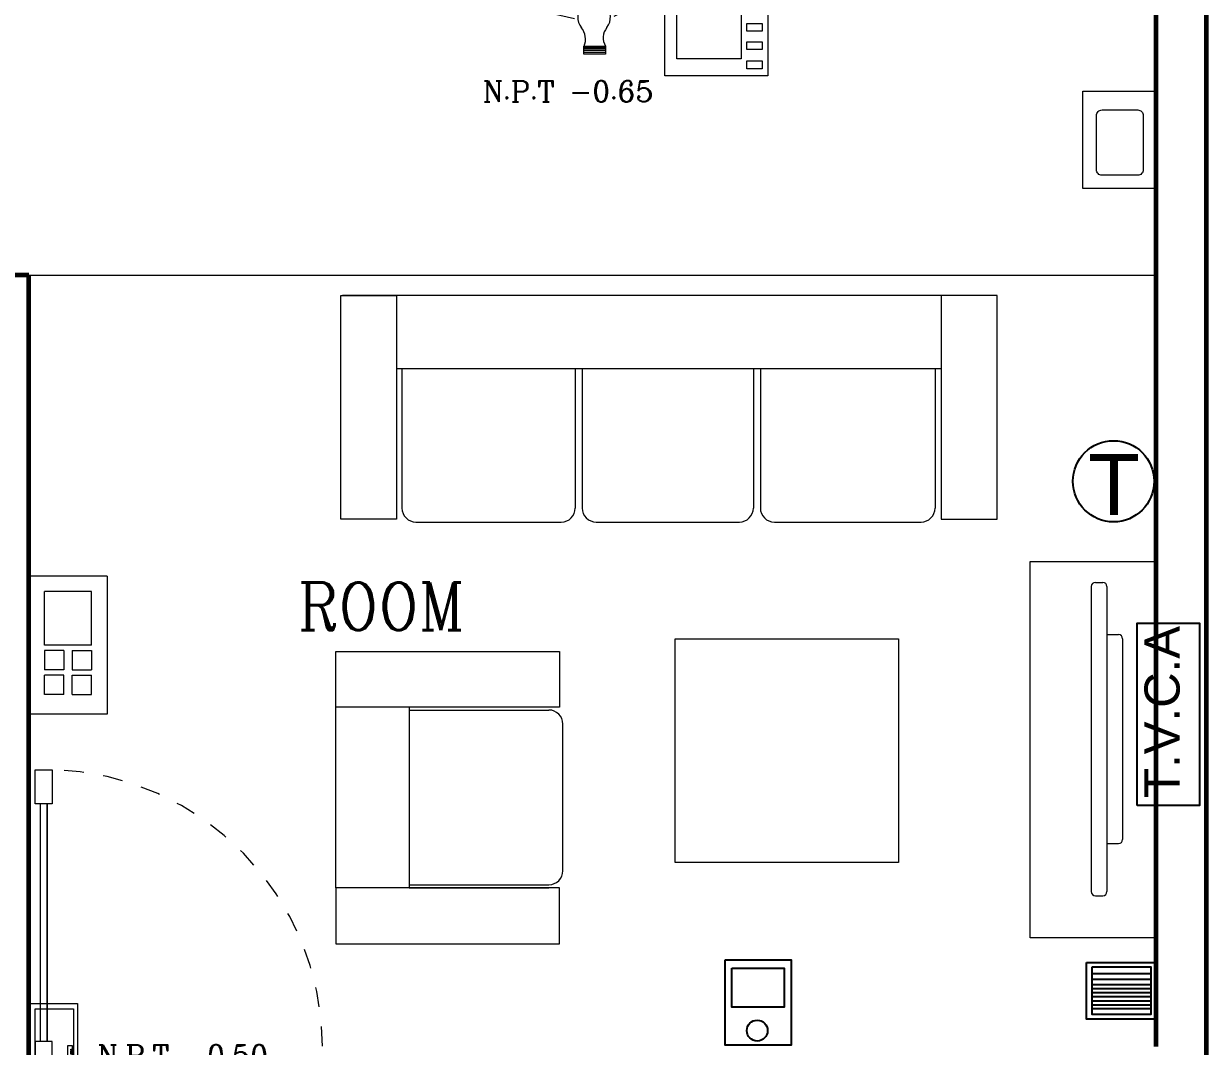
# Model space of a CAD drawing. Extents: x -111 to 1137, y -130 to 54.
# Drawn here: x 646.06 to 652.04, y -20.61 to -15.45 of the extents above; entities that cross this region are included whole.
import ezdxf

# ---------------------------------------------------------------- set-up
doc = ezdxf.new("R2010")
doc.units = 0
doc.linetypes.add('DASHED2', pattern=[0.375, 0.25, -0.125])
doc.layers.get('0').update_dxf_attribs({"lineweight": 0})
for name, color, linetype, lineweight in [('instalacion DOMOTICA', 5, 'Continuous', 20), ('Mobiliario', 1, 'Continuous', 13), ('MUEBLES', 1, 'Continuous', 9), ('muros', 5, 'Continuous', 60), ('MUROS BAJOS', 42, 'Continuous', 18), ('PUERTAS', 1, 'Continuous', 9)]:
    doc.layers.add(name, color=color, linetype=linetype, lineweight=lineweight)
for name, color, linetype in [('linea de sky', 30, 'Continuous'), ('simmbologia domotica', 160, 'Continuous'), ('TEXTO', 164, 'Continuous')]:
    doc.layers.add(name, color=color, linetype=linetype)
doc.styles.add('COMPLEX', font='complex.shx', dxfattribs={"height": 0.25})

# ---------------------------------------------------------------- blocks, each defined once
blk = doc.blocks.new('tvv')
at = {"layer": 'Mobiliario', "color": 1, "linetype": 'Continuous'}
for p, q in [((1068.4138, 1330.5673), (1068.4138, 1330.5411)), ((1069.52, 1330.5823), (1068.4288, 1330.5823)), ((1069.535, 1330.5673), (1069.535, 1330.5411)), ((1069.52, 1330.5262), (1068.4288, 1330.5262)), ((1068.6007, 1330.5262), (1068.6007, 1330.4851)), ((1069.3481, 1330.5262), (1069.3481, 1330.4851)), ((1069.3332, 1330.4701), (1068.6156, 1330.4701))]:
    blk.add_line(p, q, dxfattribs=at)
for centre, start, end in [((1068.4288, 1330.5673), 90, 180), ((1069.52, 1330.5673), 0, 90), ((1068.4288, 1330.5411), 180, 270), ((1069.52, 1330.5411), 270, 0), ((1068.6156, 1330.4851), 180, 270), ((1069.3332, 1330.4851), 270, 360)]:
    blk.add_arc(centre, 0.0149, start, end, dxfattribs=at)
blk = doc.blocks.new('hert')
at = {"layer": 'simmbologia domotica', "ltscale": 0.25}
for points in [[(540.34, 9.6052), (540.5755, 9.6052), (540.5755, 9.2995), (540.34, 9.2995)], [(540.3633, 9.5756), (540.5512, 9.5756), (540.5512, 9.4361), (540.3633, 9.4361)]]:
    blk.add_lwpolyline(points, close=True, dxfattribs=at)
blk.add_circle((540.4546, 9.3518), 0.0373, dxfattribs=at)
blk = doc.blocks.new('sswe')
at = {"layer": 'simmbologia domotica', "ltscale": 0.25}
blk.add_circle((540.4756, 7.5972), 0.1452, dxfattribs=at)
at = {"layer": 'simmbologia domotica', "ltscale": 0.25, "insert": (540.3839, 7.6943), "char_height": 0.218097, "width": 0.157131, "attachment_point": 1}
blk.add_mtext('{\\f@Arial Unicode MS|b0|i0|c0|p34;T}', dxfattribs=at)
blk = doc.blocks.new('television')
at = {"layer": 'simmbologia domotica', "ltscale": 0.25}
blk.add_lwpolyline([(540.3616, 7.2231), (541.0137, 7.2231), (541.0137, 6.9995), (540.3616, 6.9995)], close=True, dxfattribs=at)
at = {"layer": 'simmbologia domotica', "ltscale": 0.25, "insert": (540.3881, 7.1963), "char_height": 0.125816, "width": 0.876483, "attachment_point": 1}
blk.add_mtext('{\\f@Arial Unicode MS|b0|i0|c0|p34;T.V.C.A}', dxfattribs=at)
blk = doc.blocks.new('asder')
at = {"layer": 'instalacion DOMOTICA'}
for p, q in [((586.9031, 29.739), (586.9031, 28.6678)), ((587.5098, 29.739), (586.9031, 29.739)), ((587.5098, 29.739), (587.5098, 28.6678)), ((587.0247, 29.2041), (587.0247, 29.6205)), ((587.3882, 29.6205), (587.0247, 29.6205)), ((587.3882, 29.2041), (587.3882, 29.6205)), ((587.3882, 29.2041), (587.0247, 29.2041)), ((587.0247, 29.1615), (587.0247, 29.0127)), ((587.1751, 29.1615), (587.0247, 29.1615)), ((587.1751, 29.1615), (587.1751, 29.0127)), ((587.2378, 29.1615), (587.2378, 29.0127)), ((587.2378, 29.1615), (587.3882, 29.1615)), ((587.3882, 29.1615), (587.3882, 29.0127)), ((587.1751, 29.0127), (587.0247, 29.0127)), ((587.2378, 29.0127), (587.3882, 29.0127)), ((587.1751, 28.9701), (587.0247, 28.9701)), ((587.0247, 28.8214), (587.0247, 28.9701)), ((587.1751, 28.8214), (587.1751, 28.9701)), ((587.2378, 28.8214), (587.2378, 28.9701)), ((587.2378, 28.9701), (587.3882, 28.9701)), ((587.3882, 28.8214), (587.3882, 28.9701)), ((587.1751, 28.8214), (587.0247, 28.8214)), ((587.2378, 28.8214), (587.3882, 28.8214)), ((587.5098, 28.6678), (586.9031, 28.6678))]:
    blk.add_line(p, q, dxfattribs=at)
blk = doc.blocks.new('assde')
at = {"layer": 'instalacion DOMOTICA', "ltscale": 0.25}
for p, q in [((587.4067, 32.2924), (587.3099, 32.4627)), ((587.4067, 32.2924), (587.5027, 32.4839)), ((586.9613, 32.2952), (586.9613, 32.3877)), ((587.0092, 32.2714), (587.0751, 32.3377)), ((586.9095, 32.2581), (586.8342, 32.3216)), ((587.0421, 32.2135), (587.1353, 32.2605)), ((586.8996, 32.2041), (586.7792, 32.2313)), ((586.9336, 32.1025), (587.0105, 32.1025)), ((586.9336, 32.0977), (587.0105, 32.0977)), ((586.9336, 32.0919), (587.0105, 32.0919)), ((586.9336, 32.0848), (587.0105, 32.0848))]:
    blk.add_line(p, q, dxfattribs=at)
for points in [[(587.2225, 32.2924), (587.591, 32.2924), (587.591, 32.0006), (587.2225, 32.0006)], [(587.2661, 32.259), (587.4964, 32.259), (587.4964, 32.0612), (587.2661, 32.0612)], [(587.5167, 32.2548), (587.5714, 32.2548), (587.5714, 32.2269), (587.5167, 32.2269)], [(587.5167, 32.1875), (587.5714, 32.1875), (587.5714, 32.1597), (587.5167, 32.1597)], [(587.5167, 32.122), (587.5714, 32.122), (587.5714, 32.0942), (587.5167, 32.0942)], [(586.9336, 32.1062), (587.0105, 32.1062), (587.0105, 32.0775), (586.9336, 32.0775)], [(587.5167, 32.0538), (587.5714, 32.0538), (587.5714, 32.026), (587.5167, 32.026)]]:
    blk.add_lwpolyline(points, close=True, dxfattribs=at)
for centre, radius, start, end in [((586.9698, 32.2097), 0.0584, 320.9357, 219.8289), ((586.8743, 32.132), 0.0647, 336.5099, 39.7573), ((587.0614, 32.1362), 0.059, 141.611, 210.5393)]:
    blk.add_arc(centre, radius, start, end, dxfattribs=at)
blk = doc.blocks.new('cdfer')
at = {"layer": 'instalacion DOMOTICA', "ltscale": 0.25}
blk.add_lwpolyline([(587.0671, 28.6677), (587.3289, 28.6677), (587.3289, 28.3184), (587.0671, 28.3184)], close=True, dxfattribs=at)
blk.add_lwpolyline([(587.1356, 28.6), (587.2633, 28.6, -0.414214), (587.2833, 28.58), (587.2833, 28.3862, -0.414214), (587.2633, 28.3662), (587.1356, 28.3662, -0.414214), (587.1156, 28.3862), (587.1156, 28.58, -0.414214)], format="xyb", close=True, dxfattribs=at)
blk = doc.blocks.new('frer')
at = {"layer": 'simmbologia domotica', "ltscale": 0.25}
for p, q in [((552.2507, 27.5972), (552.4828, 27.5972)), ((552.2507, 27.5748), (552.4828, 27.5748)), ((552.2507, 27.5535), (552.4828, 27.5535)), ((552.2507, 27.5367), (552.4828, 27.5367)), ((552.2507, 27.5217), (552.4828, 27.5217)), ((552.2507, 27.5058), (552.4828, 27.5058)), ((552.2507, 27.4886), (552.4828, 27.4886)), ((552.2507, 27.4724), (552.4828, 27.4724)), ((552.2507, 27.4578), (552.4828, 27.4578))]:
    blk.add_line(p, q, dxfattribs=at)
for points in [[(552.2277, 27.6408), (552.5026, 27.6408), (552.5026, 27.4165), (552.2277, 27.4165)], [(552.2507, 27.6231), (552.4828, 27.6231), (552.4828, 27.4338), (552.2507, 27.4338)]]:
    blk.add_lwpolyline(points, close=True, dxfattribs=at)
blk = doc.blocks.new('vfre')
at = {"layer": 'instalacion DOMOTICA', "ltscale": 0.25}
for points in [[(587.1226, 27.1951), (587.4375, 27.1951), (587.4375, 26.649), (587.1226, 26.649)], [(587.1601, 27.1607), (587.4124, 27.1607), (587.4124, 26.67), (587.1601, 26.67)], [(587.3743, 26.9198), (587.4031, 26.9198), (587.4031, 26.8435), (587.3743, 26.8435)], [(587.3931, 26.8958), (587.4002, 26.8958), (587.4002, 26.8873), (587.3931, 26.8873)], [(587.3931, 26.8838), (587.4002, 26.8838), (587.4002, 26.8646), (587.3931, 26.8646)]]:
    blk.add_lwpolyline(points, close=True, dxfattribs=at)

msp = doc.modelspace()

# ---------------------------------------------------------------- linework, layer by layer
at = {"color": 8}
msp.add_line((646.0899, -16.7204), (651.7832, -16.7204), dxfattribs=at)
msp.add_lwpolyline([(651.1478, -18.1661), (651.7832, -18.1661), (651.7832, -20.0658), (651.1478, -20.0658)], close=True, dxfattribs=at)
at = {"layer": 'Mobiliario', "color": 8, "linetype": 'Continuous', "ltscale": 0.1}
for p, q in [((647.9738, -17.1905), (647.9738, -17.8964)), ((648.8492, -17.1905), (648.8492, -17.8964)), ((648.8845, -17.1905), (648.8845, -17.8964)), ((649.7492, -17.1905), (649.7492, -17.8964)), ((649.7845, -17.1905), (649.7845, -17.8964)), ((650.6669, -17.1905), (650.6669, -17.8964)), ((650.6983, -17.1905), (650.6983, -17.8964)), ((648.0444, -17.967), (648.7786, -17.967)), ((648.0726, -17.967), (648.7786, -17.967)), ((648.955, -17.967), (649.6786, -17.967)), ((649.8551, -17.967), (650.5963, -17.967)), ((648.0101, -18.9162), (648.716, -18.9162)), ((648.7866, -19.728), (648.7866, -18.9868)), ((648.0101, -19.7986), (648.716, -19.7986)), ((648.0101, -19.8138), (648.716, -19.8138))]:
    msp.add_line(p, q, dxfattribs=at)
at = {"layer": 'Mobiliario', "color": 8, "ltscale": 0.1}
msp.add_lwpolyline([(649.3533, -18.5571), (650.4828, -18.5571), (650.4828, -19.6866), (649.3533, -19.6866), (649.3533, -18.5571)], dxfattribs=at)
at = {"layer": 'Mobiliario', "color": 8, "linetype": 'Continuous', "ltscale": 0.1}
for centre, start, end in [((648.0444, -17.8964), 180, 270), ((648.7786, -17.8964), 270, 360), ((648.955, -17.8964), 180, 270), ((649.6786, -17.8964), 270, 360), ((649.8551, -17.8964), 180, 270), ((650.5963, -17.8964), 270, 360), ((648.716, -18.9868), 0, 90), ((648.716, -19.728), 270, 0)]:
    msp.add_arc(centre, 0.0706, start, end, dxfattribs=at)
at = {"layer": 'muros', "color": 8}
for p, q in [((652.0373, -23.5512), (652.0373, -2.4442)), ((651.7832, -20.6146), (651.7832, -5.4247)), ((646.0899, -16.7204), (645.5958, -16.7204)), ((646.0899, -23.5512), (646.0899, -16.7204))]:
    msp.add_line(p, q, dxfattribs=at)
at = {"layer": 'MUROS BAJOS', "color": 8}
for p, q in [((650.6983, -16.8228), (647.6738, -16.8228)), ((647.9468, -17.1905), (650.6983, -17.1905)), ((647.6395, -19.8138), (647.6395, -18.6199)), ((648.0101, -18.9023), (648.0101, -19.8138))]:
    msp.add_line(p, q, dxfattribs=at)
for points in [[(647.6644, -17.9523), (647.6644, -16.8228), (647.9468, -16.8228), (647.9468, -17.9523)], [(650.9806, -17.9523), (650.9806, -16.8228), (650.6983, -16.8228), (650.6983, -17.9523)], [(648.769, -19.8138), (647.6395, -19.8138), (647.6395, -20.0961), (648.769, -20.0961)]]:
    msp.add_lwpolyline(points, close=True, dxfattribs=at)
msp.add_lwpolyline([(647.6395, -18.6199), (648.769, -18.6199), (648.769, -18.9023), (647.6395, -18.9023)], dxfattribs=at)
at = {"layer": 'PUERTAS', "color": 8, "ltscale": 0.5}
for p, q in [((646.1475, -20.5907, -265.689), (646.1475, -19.3893, -265.689)), ((646.182, -19.3893, -265.689), (646.182, -20.5907, -265.689)), ((646.1821, -20.5907, -265.689), (646.1821, -19.3893, -265.689))]:
    msp.add_line(p, q, dxfattribs=at)
at = {"layer": 'PUERTAS', "color": 8, "ltscale": 0.5, "elevation": -265.689}
for points in [[(646.1219, -19.2177), (646.2077, -19.2177), (646.2077, -19.3893), (646.1219, -19.3893)], [(646.1219, -20.7623), (646.2077, -20.7623), (646.2078, -20.5907), (646.1219, -20.5907)]]:
    msp.add_lwpolyline(points, close=True, dxfattribs=at)
at = {"layer": 'PUERTAS', "color": 8, "linetype": 'DASHED2', "ltscale": 0.3}
msp.add_arc((646.1695, -20.62), 1.4029, 0.22193, 88.41933, dxfattribs=at)

# ---------------------------------------------------------------- block references
at = {"layer": 'instalacion DOMOTICA'}
for name, p, xscale, yscale, zscale in [('assde', (-179.7661, -60.8929), 1.411845576993129, 1.411845576993129, 1.411845576993129), ('cdfer', (-177.4346, -56.2643), 1.411845576993129, 1.411845576993129, 1.411845576993129), ('asder', (263.731, -37.6144), 0.6514845945787515, 0.6514845945787515, 0.6514845945787515), ('vfre', (193.3761, -41.3683), 0.7710755200027197, 0.7710755200027197, 0.7710755200027197)]:
    msp.add_blockref(name, p, dxfattribs=dict(at, xscale=xscale, yscale=yscale, zscale=zscale))
at = {"layer": 'linea de sky', "xscale": 1.411845576993129, "yscale": 1.411845576993129, "zscale": 1.411845576993129, "rotation": 90}
msp.add_blockref('television', (661.8849, -782.3047), dxfattribs=at)
at = {"layer": 'MUEBLES', "color": 8, "lineweight": 13, "xscale": 1.411845576993129, "yscale": 1.411845576993129, "zscale": 1.411845576993129, "rotation": 90}
msp.add_blockref('tvv', (2530.0329, -1528.2897), dxfattribs=at)
at = {"layer": 'simmbologia domotica'}
for name, p, xscale, yscale, zscale in [('sswe', (-111.4995, -28.4871), 1.411845576993129, 1.411845576993129, 1.411845576993129), ('hert', (-113.2698, -33.7384), 1.411845576993129, 1.411845576993129, 1.411845576993129), ('frer', (-53.1105, -55.4551), 1.275818828812272, 1.275818828812272, 1.275818828812272)]:
    msp.add_blockref(name, p, dxfattribs=dict(at, xscale=xscale, yscale=yscale, zscale=zscale))

# ---------------------------------------------------------------- texts
at = {"layer": 'TEXTO', "color": 8, "linetype": 'Continuous', "lineweight": 20, "ltscale": 0.3, "style": 'COMPLEX'}
for s, p in [('N.P.T -0.65', (648.382, -15.8448)), ('N.P.T -0.50', (646.4359, -20.7135))]:
    msp.add_text(s, height=0.105853, dxfattribs=at).set_placement(p)
at = {"layer": 'TEXTO', "color": 8, "linetype": 'Continuous', "lineweight": 20, "ltscale": 0.3, "style": 'COMPLEX', "width": 0.9}
msp.add_text('ROOM', height=0.24001, rotation=0.00001, dxfattribs=at).set_placement((647.4481, -18.5121))

doc.saveas('drawing.dxf')
